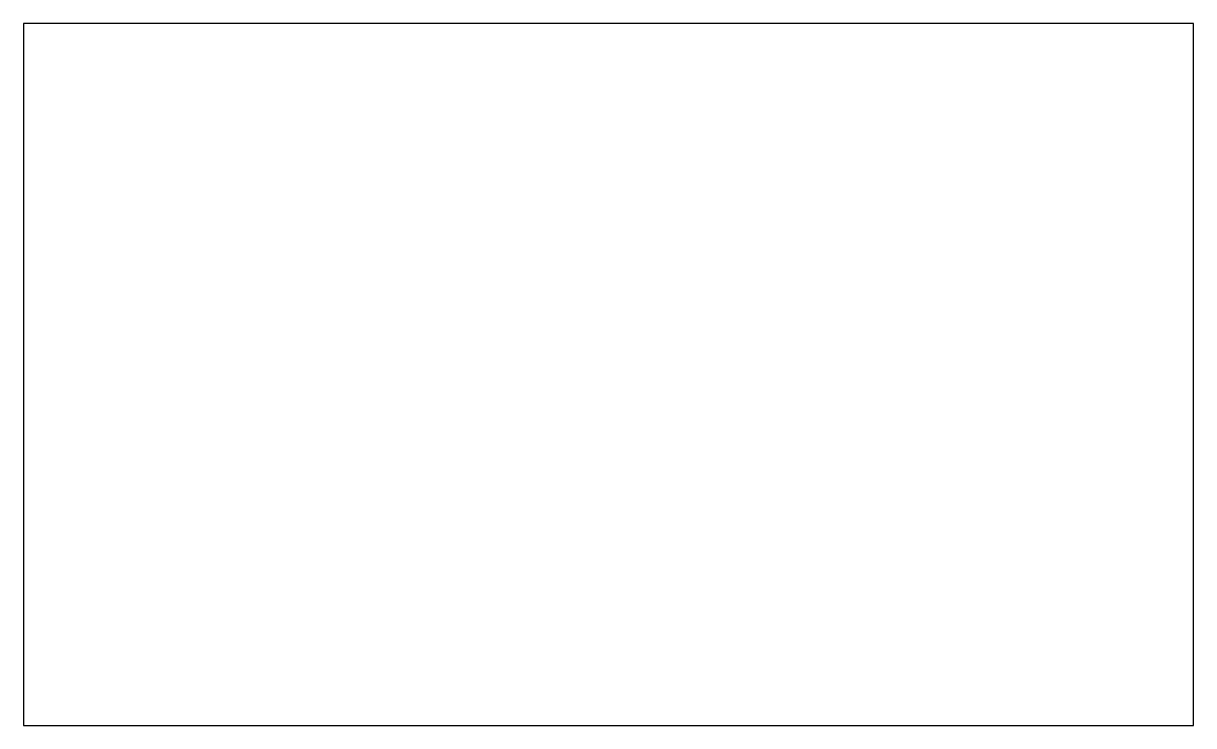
# Model space of a CAD drawing. Header units: millimetres. Extents: x 0 to 50, y 0 to 30.
import ezdxf

# ---------------------------------------------------------------- set-up
doc = ezdxf.new("R2010")
doc.units = ezdxf.units.MM

msp = doc.modelspace()

# ---------------------------------------------------------------- linework, layer by layer
at = {"color": 1}
msp.add_lwpolyline([(0, 0), (50, 0), (50, 30), (0, 30)], close=True, dxfattribs=at)

doc.saveas('drawing.dxf')
